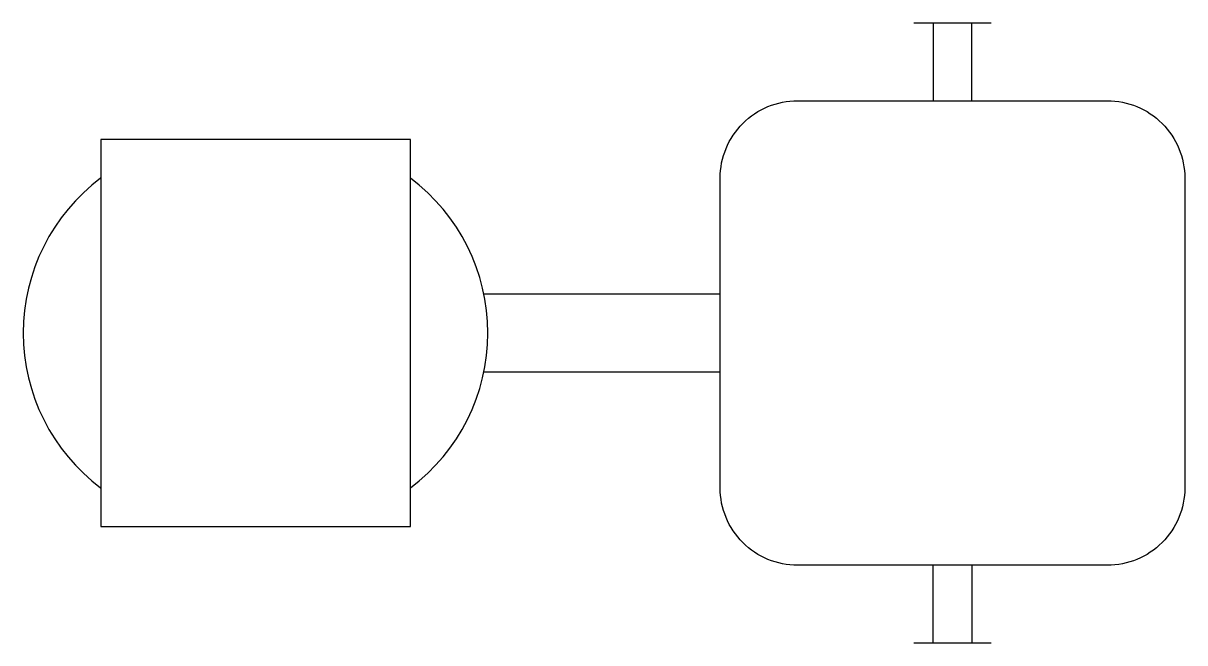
# Model space of a CAD drawing. Extents: x -1.5 to 0.38, y 0 to 1.
import ezdxf

# ---------------------------------------------------------------- set-up
doc = ezdxf.new("R2010")
doc.units = 0
doc.layers.add('6', color=6, linetype='CONTINUOUS')

msp = doc.modelspace()

# ---------------------------------------------------------------- linework, layer by layer
at = {"layer": '6', "color": 0}
for points in [[(0.0625, 1), (-0.0625, 1)], [(-0.0312, 1), (-0.0312, 0.875)], [(0.0312, 0.875), (0.0312, 1)], [(-0.875, 0.1875), (-0.875, 0.8125), (-1.375, 0.8125), (-1.375, 0.1875)], [(-0.375, 0.5625), (-0.7563, 0.5625)], [(-0.7563, 0.4375), (-0.375, 0.4375)], [(-1.375, 0.1875), (-0.875, 0.1875)], [(-0.0312, 0), (-0.0312, 0.125)], [(0.0312, 0.125), (0.0312, 0)], [(-0.0625, 0), (0.0625, 0)]]:
    msp.add_lwpolyline(points, dxfattribs=at)
msp.add_lwpolyline([(-0.375, 0.25), (-0.375, 0.75, -0.414214), (-0.25, 0.875), (0.25, 0.875, -0.414214), (0.375, 0.75), (0.375, 0.25, -0.414214), (0.25, 0.125), (-0.25, 0.125, -0.414214)], format="xyb", close=True, dxfattribs=at)
for centre, start, end in [((-1.1875, 0.5), 126.8699, 233.1301), ((-1.0625, 0.5), 306.8699, 53.1301)]:
    msp.add_arc(centre, 0.3125, start, end, dxfattribs=at)

doc.saveas('drawing.dxf')
